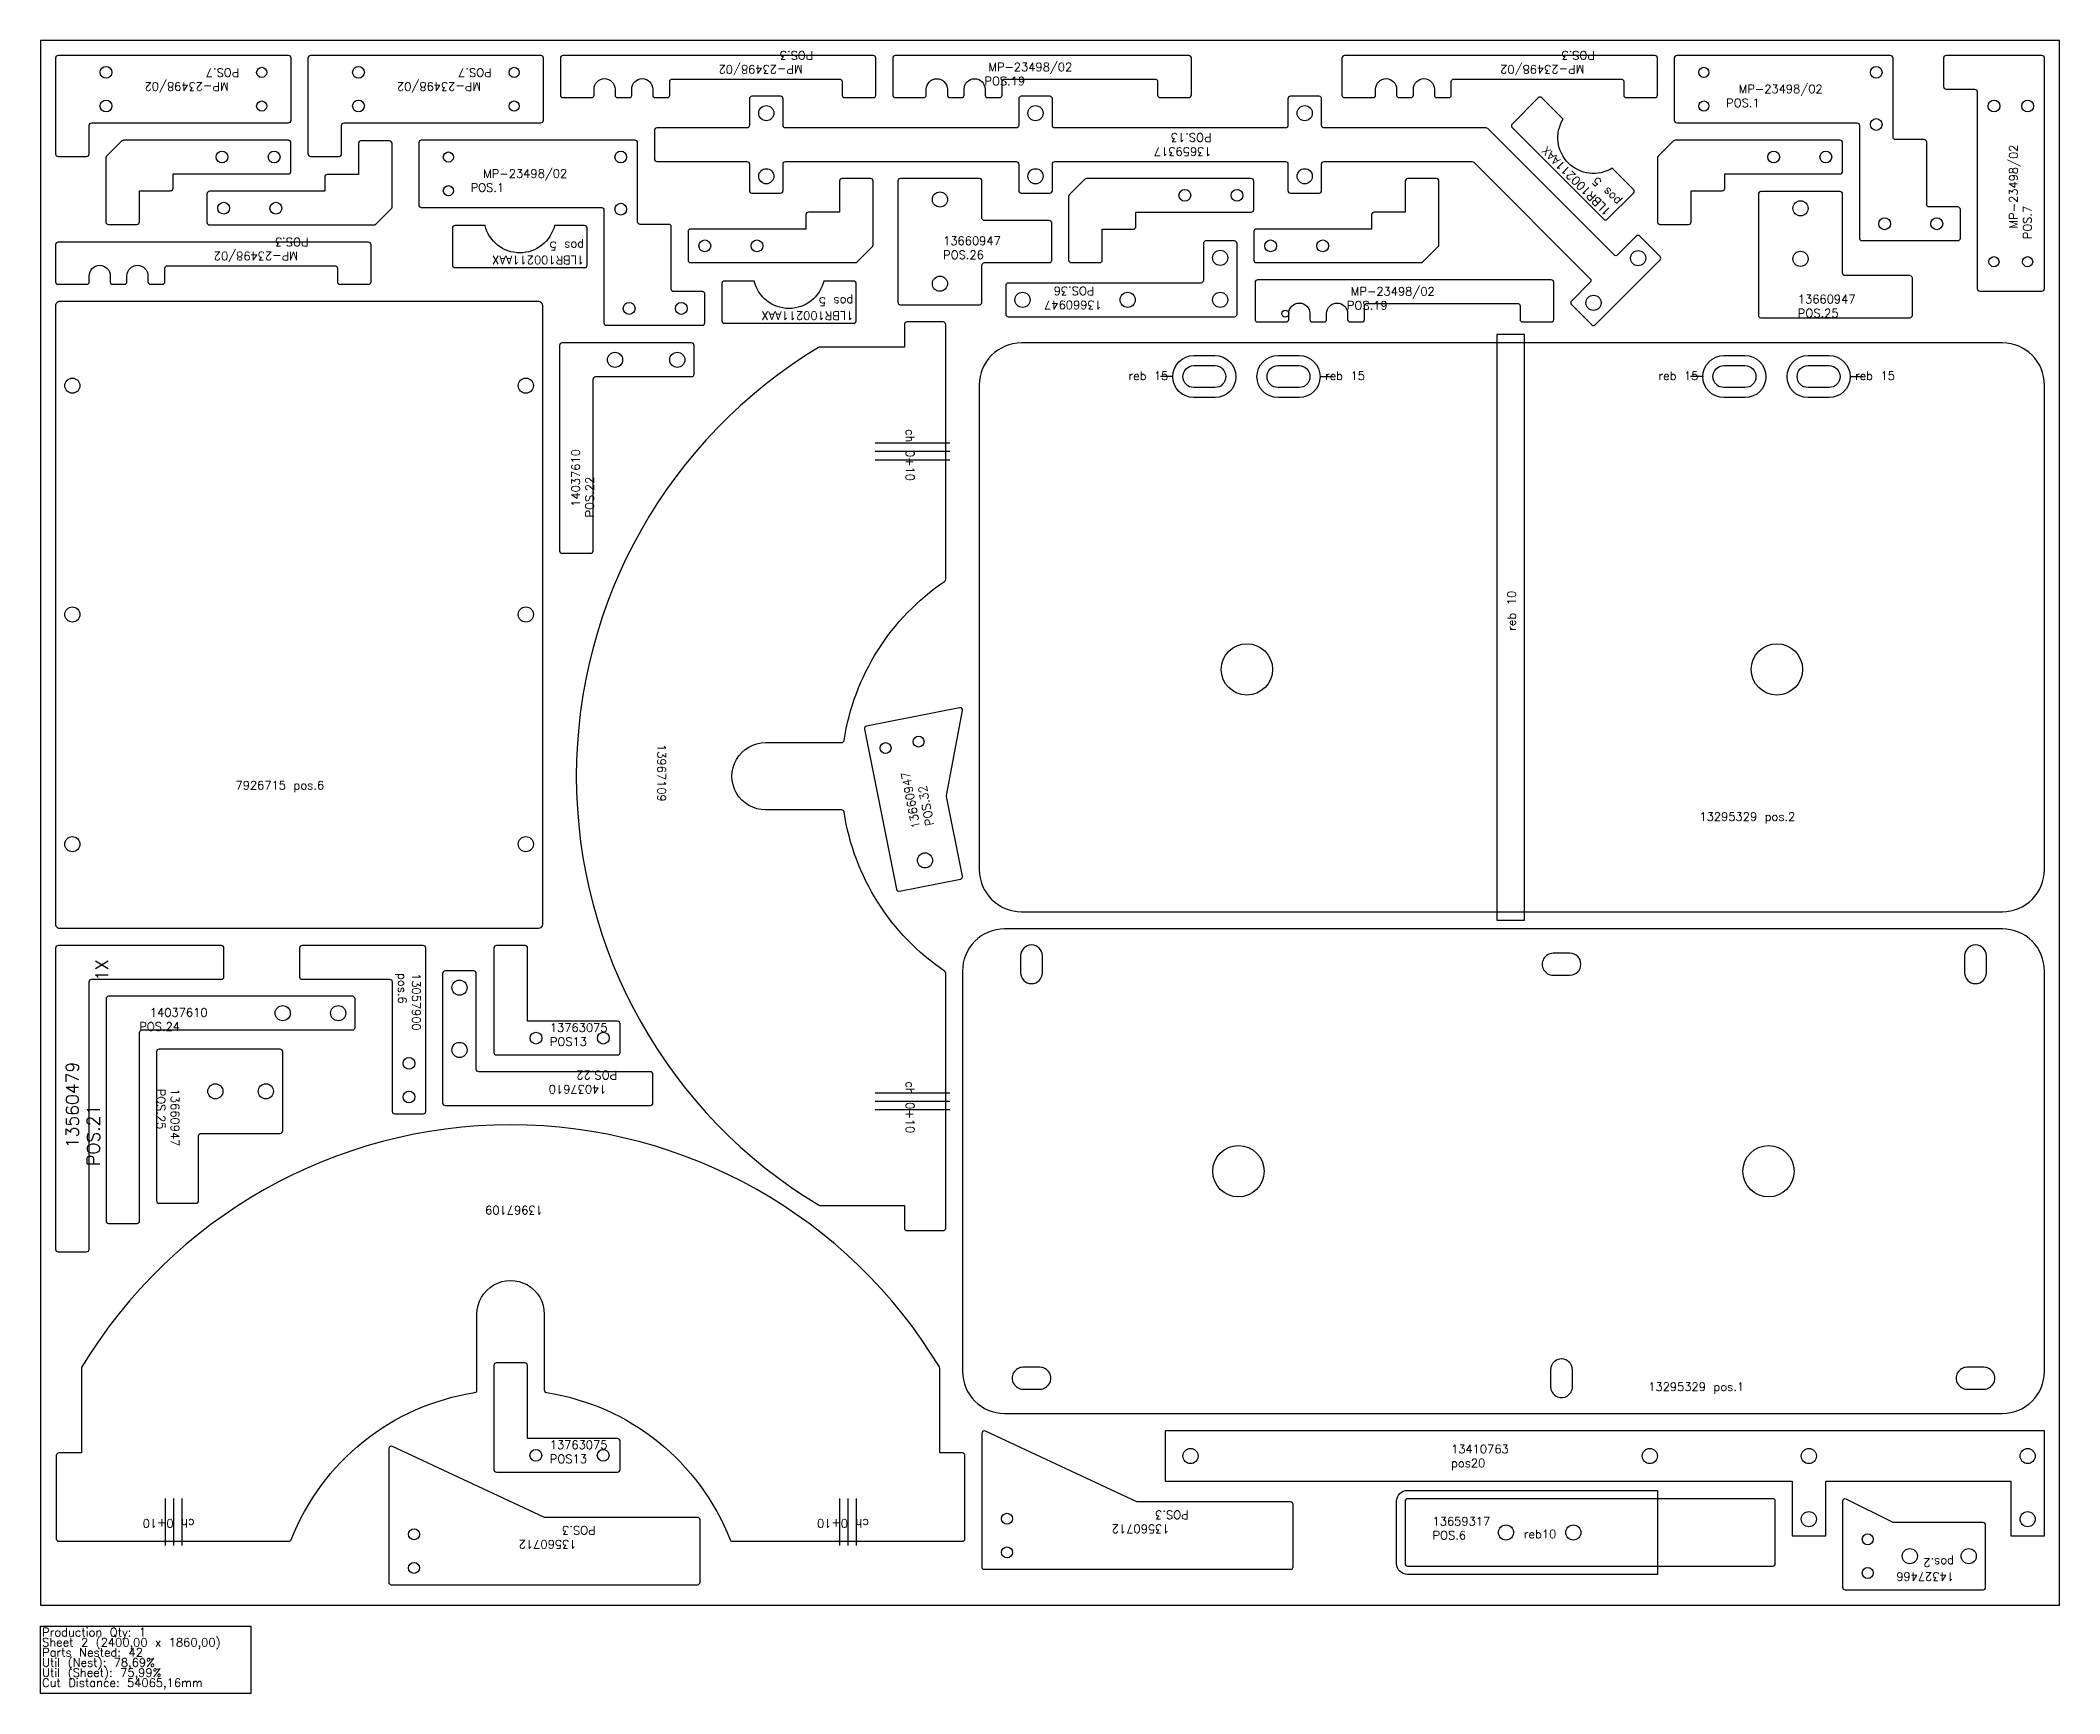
# Model space of a CAD drawing. Header units: millimetres. Extents: x 2520 to 4920, y -105 to 1860.
import ezdxf

# ---------------------------------------------------------------- set-up
doc = ezdxf.new("R2010")
doc.units = ezdxf.units.MM
for name, color, linetype in [('13057900', 7, 'Continuous'), ('13295329', 7, 'Continuous'), ('13410763v0', 7, 'Continuous'), ('13560479v0', 7, 'Continuous'), ('13560712', 7, 'Continuous'), ('13659317v02', 7, 'Continuous'), ('13660947v0', 7, 'Continuous'), ('13763075', 7, 'Continuous'), ('13967109', 7, 'Continuous'), ('14037610v0', 7, 'Continuous'), ('14327466v0', 7, 'Continuous'), ('1LBR100211AAX', 7, 'Continuous'), ('7926715', 7, 'Continuous'), ('Chanfro', 7, 'Continuous'), ('MP-23498-02', 7, 'Continuous'), ('Rebaixo', 7, 'Continuous'), ('sheet', 24, 'Continuous'), ('Stats', 7, 'Continuous'), ('Texto', 7, 'Continuous')]:
    doc.layers.add(name, color=color, linetype=linetype)
doc.styles.get("Standard").update_dxf_attribs({"font": 'txt.shx'})

msp = doc.modelspace()

# ---------------------------------------------------------------- linework, layer by layer
at = {"layer": '13057900', "color": 2}
msp.add_lwpolyline([(2828.085400309999, 781.0878721), (2828.085400309999, 747.0878721, 0.4142134680721952), (2831.08540031, 744.0878721), (2935.085400309999, 744.0878721, -0.4142136875507335), (2938.085400309999, 741.0878721), (2938.085400309999, 587.0878721, 0.41421324986179), (2941.085400309999, 584.0878721), (2975.08540031, 584.0878721, 0.4142134600911869), (2978.085400309999, 587.0878721), (2978.085400309999, 781.0878721, 0.4142136780366835), (2975.08540031, 784.0878721), (2831.08540031, 784.0878721, 0.4142136667821191)], format="xyb", close=True, dxfattribs=at)
for centre in [(2958.085400309999, 644.0878721), (2958.085400309999, 604.0878721)]:
    msp.add_circle(centre, 7, dxfattribs=at)
at = {"layer": '13295329', "color": 1}
for points in [[(3636.00000031, 1450.3825421), (3636.00000031, 874.3825421000874, 0.4142135624178643), (3686.000000309994, 824.3825421000874), (4852.000000309992, 824.3825421000874, 0.4142135628966265), (4902.00000031, 874.3825421000874), (4902.00000031, 1450.3825421, 0.4142135618466147), (4852.000000309992, 1500.382542100088), (3686.000000309992, 1500.382542100088, 0.4142135623075843)], [(3916.00000031, 1447.382542100044), (3891.00000031, 1447.382542100044, -0.9999999999999998), (3891.00000031, 1473.382542100044), (3916.00000031, 1473.382542100044, -0.9999999999999998)], [(4016.00000031, 1447.382542100044), (3991.00000031, 1447.382542100044, -0.9999999999999998), (3991.00000031, 1473.382542100044), (4016.00000031, 1473.382542100044, -0.9999999999999998)], [(4546.000000310001, 1447.382542100044), (4521.00000031, 1447.382542100044, -0.9999999999999998), (4521.00000031, 1473.382542100044), (4546.000000310001, 1473.382542100044, -0.9999999999999998)], [(4646.00000031, 1447.382542100044), (4621.00000031, 1447.382542100044, -0.9999999999999998), (4621.00000031, 1473.382542100044), (4646.00000031, 1473.382542100044, -0.9999999999999998)]]:
    msp.add_lwpolyline(points, format="xyb", close=True, dxfattribs=at)
at = {"layer": '13295329', "color": 2}
for points in [[(3616.000000310001, 753.9240071000002), (3616.000000310001, 277.9240071000002, 0.4142135620019677), (3666.00000031, 227.9240071000001), (4852.00000031, 227.9240071000005, 0.4142135616863337), (4902.00000031, 277.9240071000006), (4902.00000031, 753.9240071000002, 0.4142135629451074), (4852.00000031, 803.9240071000003), (3666.00000031, 803.9240071000002, 0.4142135632609824)], [(3685.00000031, 771.9240071000002), (3685.00000031, 751.9240071000002, 0.9999021634789031), (3711.00000031, 751.9240071000002), (3711.00000031, 771.9240071000002, 0.9998859967695528)], [(4318.00000031, 748.9240071000002), (4338.00000031, 748.9240071000002, 0.9999202762159116), (4338.00000031, 774.9240071000002), (4318.00000031, 774.9240071000002, 1.000079730140476)], [(4807.000000310001, 771.9240071000002), (4807.000000310001, 751.9240071000003, 0.9999021634789031), (4833.000000310001, 751.9240071000003), (4833.000000310001, 771.9240071000002, 0.9998859967695528)], [(4315.00000031, 279.9240071000004), (4315.00000031, 259.9240071000004, 1.000114016228665), (4341.00000031, 259.9240071000004), (4341.00000031, 279.9240071000004, 0.9998859967695528)], [(3688.00000031, 256.9240071000002), (3708.00000031, 256.9240071000002, 1.000070214580108), (3708.00000031, 282.9240071000002), (3688.00000031, 282.9240071000002, 1.000132833962512)], [(4810.000000310001, 256.9240071000004), (4830.00000031, 256.9240071000004, 1.000070214580143), (4830.00000031, 282.9240071000005), (4810.000000310001, 282.9240071000005, 1.000132833962477)]]:
    msp.add_lwpolyline(points, format="xyb", close=True, dxfattribs=at)
at = {"layer": '13295329', "color": 1}
for centre in [(3954.000000310001, 1112.382542100044), (4584.00000031, 1112.382542100044)]:
    msp.add_circle(centre, 30.5, dxfattribs=at)
at = {"layer": '13295329', "color": 2}
for centre in [(3944.00000031, 515.9240071000002), (4574.00000031, 515.9240071000002)]:
    msp.add_circle(centre, 30.5, dxfattribs=at)
at = {"layer": '13410763v0', "color": 2}
msp.add_lwpolyline([(4642.000000310001, 82.3788301), (4642.000000310001, 147.3788301), (4862.000000310001, 147.3788301), (4862.000000310001, 82.37883010000007), (4902.00000031, 82.37883010000007), (4902.00000031, 207.3788301), (3857.00000031, 207.3788300999999), (3857.00000031, 147.3788300999998), (4602.00000031, 147.3788300999999), (4602.00000031, 82.3788301)], close=True, dxfattribs=at)
for centre, radius in [((3887.00000031001, 177.3788300999998), 8.999999999999886), ((4432.880000310011, 177.3788300999999), 9), ((4622.00000031, 177.3788301), 9), ((4882.000000310011, 177.3788301), 8.999999999999773), ((4622.00000031, 102.3788301), 9), ((4882.000000310011, 102.3788301), 8.999999999999773)]:
    msp.add_circle(centre, radius, dxfattribs=at)
at = {"layer": '13560479v0', "color": 2}
msp.add_lwpolyline([(2541.000000309999, 420.0878721), (2575.00000031, 420.0878721, 0.4142134507202166), (2578.00000031, 423.0878720999891), (2578.00000031, 741.087872099989, -0.4142134018701719), (2581.000000309999, 744.0878720999998), (2735.200000310215, 744.0878721, 0.414213699763086), (2738.200000310215, 747.0878720999891), (2738.200000310215, 781.0878720999891, 0.4142135745779492), (2735.200000310215, 784.0878721), (2541.000000309999, 784.0878720999998, 0.4142136749556086), (2538.000000309999, 781.0878720999889), (2538.000000309999, 423.0878720999891, 0.41421339374337)], format="xyb", close=True, dxfattribs=at)
at = {"layer": '13560712', "color": 2}
for points in [[(4008.93120031, 119.7899321, 0.4142137403932548), (4005.93120031, 122.7899321), (3824.59628429793, 122.7899320999999, -0.1095177223538568), (3823.328429512699, 123.0710087390175), (3643.19905509523, 207.0667154886027, 0.5486187539650834), (3638.93120031, 204.3477921276203), (3638.93120031, 45.78993209999997, 0.4142133743009274), (3641.93120031, 42.78993209999996), (4005.93120031, 42.78993210000001, 0.4142134996633593), (4008.93120031, 45.78993210000001)], [(3304.07950031, 101.4234020999999, 0.4142135197664241), (3301.07950031, 104.4234020999999), (3119.744584297929, 104.4234020999999, -0.1095168152372466), (3118.476729512699, 104.7044787389883), (2938.34735509523, 188.7001854885736, 0.548619069844822), (2934.07950031, 185.9812621274747), (2934.07950031, 27.42340209999992, 0.4142133830027515), (2937.07950031, 24.42340209999992), (3301.07950031, 24.42340209999995, 0.414213508357173), (3304.07950031, 27.42340209999995)]]:
    msp.add_lwpolyline(points, format="xyb", close=True, dxfattribs=at)
for centre in [(3668.93120031, 102.7899320999999), (2964.07950031, 84.42340209999988), (2964.07950031, 44.4234020999999), (3668.93120031, 62.78993209999997)]:
    msp.add_circle(centre, 6.5, dxfattribs=at)
at = {"layer": '13659317v02', "color": 6}
msp.add_lwpolyline([(4045.77980131, 1716.0123741), (4221.537160622897, 1716.0123741, -0.1989121677282613), (4223.658480966449, 1715.133694443605), (4362.079837203768, 1576.712338206083, -0.4142133157428894), (4362.079837203768, 1572.469697518901), (4339.80597359639, 1550.195833911785, 0.4142137509248045), (4339.80597359639, 1545.953193224691), (4363.84760415672, 1521.911562664101, 0.4142137041269209), (4368.090244843839, 1521.911562664101), (4445.164883993169, 1598.986201813606, 0.4142138615023797), (4445.164883993169, 1603.228842500788), (4421.123253432848, 1627.270473060883, 0.4142136574487504), (4416.88061274572, 1627.270473060883), (4394.60674913835, 1604.99660945368, -0.4142137059128497), (4390.36410845122, 1604.99660945368), (4240.227023461378, 1755.133694443605, 0.1989121862462288), (4238.105703117798, 1756.0123741), (4045.77980131, 1756.0123741, -0.4142136793286506), (4042.779801309989, 1759.0123741), (4042.779801309989, 1790.5123741, 0.4142135103341358), (4039.779801309999, 1793.5123741), (4005.77980131, 1793.5123741, 0.4142135735753544), (4002.779801309989, 1790.5123741), (4002.779801309989, 1759.0123741, -0.4142136161321127), (3999.77980131, 1756.0123741), (3725.77980131, 1756.0123741, -0.4142136410161922), (3722.779801309989, 1759.0123741), (3722.779801309989, 1790.5123741, 0.4142135489082969), (3719.77980131, 1793.5123741), (3685.77980131, 1793.5123741, 0.4142135352629348), (3682.779801309989, 1790.5123741), (3682.779801309989, 1759.0123741, -0.4142136547027387), (3679.77980131, 1756.0123741), (3405.77980131, 1756.0123741, -0.4142136027037397), (3402.779801309989, 1759.0123741), (3402.779801309989, 1790.5123741, 0.4142135874788899), (3399.77980131, 1793.5123741), (3365.77980131, 1793.5123741, 0.4142134969499886), (3362.779801309989, 1790.5123741), (3362.779801309989, 1759.0123741, -0.4142136932768782), (3359.779801310001, 1756.0123741), (3252.77980131, 1756.0123741, 0.4142139409825985), (3249.77980131, 1753.0123741), (3249.77980131, 1719.0123741, 0.4142133970565902), (3252.77980131, 1716.0123741), (3359.779801310001, 1716.0123741, -0.4142133895024544), (3362.779801309989, 1713.0123741), (3362.779801309989, 1681.5123741, 0.4142134647671378), (3365.77980131, 1678.5123741), (3399.77980131, 1678.5123741, 0.4142136793285174), (3402.779801309989, 1681.5123741), (3402.779801309989, 1713.0123741, -0.4142134227497684), (3405.77980131, 1716.0123741), (3679.77980131, 1716.0123741, -0.4142133509283632), (3682.779801309989, 1713.0123741), (3682.779801309989, 1681.5123741, 0.4142135030795684), (3685.77980131, 1678.5123741), (3719.77980131, 1678.5123741, 0.4142136407538474), (3722.779801309989, 1681.5123741), (3722.779801309989, 1713.0123741, -0.414213461062703), (3725.77980131, 1716.0123741), (3999.77980131, 1716.0123741, -0.4142133123537454), (4002.779801309989, 1713.0123741), (4002.779801309989, 1681.5123741, 0.4142135413920051), (4005.77980131, 1678.5123741), (4039.779801309999, 1678.5123741, 0.4142136021917702), (4042.779801309989, 1681.5123741), (4042.779801309989, 1713.0123741, -0.414213499375111)], format="xyb", close=True, dxfattribs=at)
at = {"layer": '13659317v02', "color": 1}
msp.add_lwpolyline([(4579.00000031, 126.5660981000001), (4145.00000031, 126.5660981, 0.4142138765614406), (4142.000000310001, 123.5660981), (4142.000000310001, 49.56609810000003, 0.414213763113318), (4145.00000031, 46.56609810000005), (4579.00000031, 46.56609810000015, 0.4142138655103402), (4582.00000031, 49.56609810000015), (4582.00000031, 123.5660981000001, 0.4142135551036696)], format="xyb", close=True, dxfattribs=at)
at = {"layer": '13659317v02', "color": 6}
for centre, radius in [((3382.77980131, 1773.5123741), 9), ((3702.779801310001, 1773.5123741), 9), ((4022.77980131, 1773.5123741), 9), ((3382.77980131, 1698.5123741), 9), ((3702.779801310001, 1698.5123741), 9), ((4022.77980131, 1698.5123741), 9), ((4419.001933089268, 1601.107522157182), 9.00000000000091), ((4365.968924500299, 1548.074513568297), 9.00000000000091)]:
    msp.add_circle(centre, radius, dxfattribs=at)
at = {"layer": '13659317v02', "color": 1, "linetype": 'Continuous', "lineweight": 25}
for centre in [(4262.00000031, 86.56609810000009), (4342.00000031, 86.56609810000009)]:
    msp.add_circle(centre, 9, dxfattribs=at)
at = {"layer": '13660947v0', "color": 2}
for points in [[(3539.16610031, 1692.8024611), (3539.16610031, 1548.8024611, 0.4142139401663276), (3542.166100309999, 1545.8024611), (3636.16610031, 1545.8024611, 0.4142139184458528), (3639.16610031, 1548.8024611), (3639.16610031, 1592.8024611, -0.414213880012795), (3642.16610031, 1595.8024611), (3719.16610031, 1595.8024611, 0.4142135328880033), (3722.16610031, 1598.8024611), (3722.16610031, 1642.8024611, 0.4142134489577154), (3719.16610031, 1645.8024611), (3642.16610031, 1645.8024611, -0.4142135400919586), (3639.16610031, 1648.8024611), (3639.16610031, 1692.8024611, 0.414213834511347), (3636.16610031, 1695.8024611), (3542.166100309999, 1695.8024611, 0.4142138562338343)], [(4742.000300309999, 1580.3745361), (4665.000300309999, 1580.3745361, -0.4142134663920177), (4662.000300309999, 1583.3745361), (4662.000300309999, 1677.374536100001, 0.4142136904008308), (4659.000300309999, 1680.3745361), (4565.000300309999, 1680.3745361, 0.4142135764941554), (4562.000300309999, 1677.374536100001), (4562.000300309999, 1533.3745361, 0.4142136604224672), (4565.000300309999, 1530.3745361), (4742.000300309999, 1530.3745361, 0.4142135948075593), (4745.000300309999, 1533.3745361), (4745.000300309999, 1577.3745361, 0.414213522652101)], [(3899.31460031, 1571.6016401), (3670.31460031, 1571.6016401, 0.4142131986966053), (3667.31460031, 1568.6016401), (3667.31460031, 1534.6016401, 0.4142135523802234), (3670.31460031, 1531.6016401), (3939.31460031, 1531.6016401, 0.4142137201937273), (3942.31460031, 1534.6016401), (3942.31460031, 1618.6016401, 0.4142135725500835), (3939.31460031, 1621.6016401), (3905.314600310001, 1621.6016401, 0.4142134329704824), (3902.31460031, 1618.6016401), (3902.31460031, 1574.6016401, -0.4142135177787912)], [(3597.13211663698, 961.2859132099485, -0.0954146755922825), (3597.125308454493, 962.4205379111664), (3615.940175218128, 1063.376720779189, 0.5305983050601983), (3612.405966622983, 1066.868769143822), (3501.997936706112, 1044.918269644861, 0.4142134011317645), (3499.640513042704, 1041.390869232205), (3537.469761268415, 851.114890772817, 0.414213402475447), (3540.997161681072, 848.7574671094098), (3613.576658619189, 863.1871803501448, 0.4142135220578971), (3615.934082282596, 866.714580762801)], [(2708.000000310002, 480.8795540999154), (2708.000000310136, 557.8795540999153, -0.414213658179717), (2711.000000310141, 560.87955409991), (2805.000000310141, 560.8795540997461, 0.4142134986125734), (2808.000000310148, 563.8795540997407), (2808.000000310311, 657.8795540997409, 0.4142136919579618), (2805.000000310316, 660.879554099757), (2661.000000310316, 660.8795541000082, 0.4142138635529108), (2658.000000310311, 657.8795541000025), (2658.000000310002, 480.8795541000028, 0.4142138382966408), (2661.000000309997, 477.8795541000085), (2705.000000309997, 477.8795540999317, 0.414213766139129)]]:
    msp.add_lwpolyline(points, format="xyb", close=True, dxfattribs=at)
for centre, radius in [((3589.16610031, 1670.8024611), 9.000000000000057), ((4612.00030031, 1660.3745361), 9), ((3922.31460031, 1601.6016401), 9.000000000000057), ((4612.00030031, 1600.374536100001), 9), ((3589.16610031, 1570.8024611), 9.000000000000057), ((3687.314600310001, 1551.6016401), 9), ((3812.314600310001, 1551.6016401), 9.000000000000114), ((3922.31460031, 1551.6016401), 9.000000000000057), ((3563.75364917496, 1026.608928382407), 6.5), ((3524.521488667869, 1018.809083387415), 6.5), ((3571.437026403887, 885.396444110095), 8.999999999999943), ((2728.000000310229, 610.8795540998914), 9), ((2788.000000310229, 610.8795540997864), 9)]:
    msp.add_circle(centre, radius, dxfattribs=at)
at = {"layer": '13763075', "color": 2}
for points in [[(3096.062296310223, 784.0881600999382), (3062.062296310223, 784.0881600999977, 0.4142133170829813), (3059.062296310219, 781.0881601000029), (3059.062296310001, 657.0881601000029, 0.4142132348555976), (3062.062296309997, 654.0881600999975), (3206.062296309997, 654.0881600997463, 0.4142133943104975), (3209.062296310002, 657.088160099741), (3209.062296310061, 691.0881600997409, 0.4142136990479201), (3206.062296310066, 694.0881600997463), (3099.062296310067, 694.0881600999331), (3099.062296310219, 781.0881600999331, 0.4142134897414394)], [(3095.93120031, 288.1915621), (3061.931200310011, 288.1915621, 0.414213690434989), (3058.931200309999, 285.1915621000001), (3058.931200309999, 161.1915620999999, 0.4142133256482662), (3061.931200310011, 158.1915621), (3205.93120031, 158.1915621, 0.4142133244803837), (3208.931200310011, 161.1915621), (3208.931200310011, 195.1915621, 0.4142134885148818), (3205.93120031, 198.1915621), (3098.93120031, 198.1915621), (3098.93120031, 285.1915621000001, 0.4142136213349926)]]:
    msp.add_lwpolyline(points, format="xyb", close=True, dxfattribs=at)
for centre, radius in [((3109.062296310032, 674.0881600999156), 6.99999999999997), ((3189.062296310032, 674.0881600997759), 7), ((3108.93120031, 178.1915621), 6.99999999999997), ((3188.93120031, 178.1915621), 7)]:
    msp.add_circle(centre, radius, dxfattribs=at)
at = {"layer": '13967109', "color": 2}
for points in [[(3547.000000310958, 1522.361109100003), (3547.00000031091, 1495.361109100002), (3446.361324747902, 1495.361109100178, 0.136464122542681), (3444.812480108194, 1494.930365856923, 0.564815235571838), (3444.812480106416, 475.7918523434025, 0.1364637599797156), (3446.361324746121, 475.3611091001782), (3547.000000309129, 475.3611091000025), (3547.000000309083, 448.3611091000025, 0.4142134869215126), (3550.000000309078, 445.3611090999975), (3593.000000309078, 445.3611090999224, 0.4142137947080398), (3596.000000309083, 448.3611090999172), (3596.000000309611, 751.2500243559285, 0.2484800740982948), (3594.685512677193, 753.7317673037624, -0.2083529501955225), (3475.251028077026, 942.8169394888301, 0.3702110293000866), (3472.285860517348, 945.3611091001331), (3382.00000030995, 945.3611091002905, -1.000018532136696), (3382.000000310089, 1025.36110910029), (3472.285860517487, 1025.361109100104, 0.3702110047784114), (3475.251028077175, 1027.905278711429, -0.2083529501606663), (3594.685512678001, 1216.99045089608, 0.2484803484958578), (3596.000000310429, 1219.472193843869), (3596.000000310957, 1522.361109099917, 0.4142136732868624), (3593.000000310963, 1525.361109099922), (3550.000000310963, 1525.361109099997, 0.4142137893570738)], [(3615.93120031, 181.0361241), (3588.93120031, 181.0361241), (3588.93120031, 281.6747996630957, 0.1364640050977901), (3588.500457066741, 283.223644302715, 0.5648152355760655), (2569.361943553221, 283.2236443027149, 0.1364637607159957), (2568.93120031, 281.6747996630955), (2568.93120031, 181.0361240999999), (2541.93120031, 181.0361240999999, 0.4142132110149599), (2538.931200309999, 178.0361240999999), (2538.931200309999, 79.03612409999991, 0.4142137249349434), (2541.93120031, 76.03612409999991), (2815.34060867212, 76.03612409999992, 0.3088660977591191), (2818.134855226611, 77.94425130821115, -0.2675610004489835), (3036.387030698702, 252.78509633289, 0.370211075385926), (3038.931200309999, 255.7502638926025), (3038.931200309999, 346.0361241000001, -1.000012536453034), (3118.93120031, 346.0361241000001), (3118.93120031, 255.7502638926025, 0.3702112030272589), (3121.475369921301, 252.78509633289, -0.2675610004426077), (3339.727545393392, 77.94425130821124, 0.3088658375773681), (3342.52179194785, 76.03612410000002), (3615.93120031, 76.03612410000002, 0.4142136035164021), (3618.93120031, 79.03612410000002), (3618.93120031, 178.0361241, 0.414213513447974)]]:
    msp.add_lwpolyline(points, format="xyb", close=True, dxfattribs=at)
at = {"layer": '14037610v0', "color": 2}
for points in [[(3140.00000031, 1250.3825421), (3174.000000310087, 1250.3825421, 0.4142132260914931), (3177.00000031, 1253.3825421), (3177.00000031, 1457.3825421, -0.4142137146327628), (3180.00000031, 1460.3825421), (3294.00000031, 1460.3825421, 0.4142136517321916), (3297.00000031, 1463.3825421), (3297.00000031, 1497.3825421, 0.4142137655939719), (3294.00000031, 1500.382542099992), (3140.00000031, 1500.382542099992, 0.4142137051224857), (3137.00000031, 1497.3825421), (3137.00000031, 1253.3825421, 0.4142135660267405)], [(3248.085400309999, 597.088160099744), (3248.085400309999, 631.088160099744, 0.4142132322275815), (3245.085400309999, 634.088160099744), (3041.08540031, 634.088160099744, -0.4142134872540162), (3038.085400309999, 637.088160099744), (3038.085400309999, 751.0881600997444, 0.414213667181963), (3035.085400309999, 754.0881600997444), (3001.08540031, 754.0881600997444, 0.4142138655430078), (2998.08540031, 751.0881600997444), (2998.08540031, 597.088160099744, 0.4142136896659191), (3001.08540031, 594.0881600997441), (3245.085400309999, 594.0881600997441, 0.4142134660841216)], [(2601.00000031, 453.8459580999998), (2635.00000031, 453.8459580999998, 0.4142130681036377), (2638.000000310007, 456.8459580999998), (2638.000000310007, 680.8459580999996, -0.414213861460067), (2641.00000031, 683.8459580999995), (2891.00000031, 683.8459580999998, 0.4142135730465916), (2894.000000310007, 686.8459580999998), (2894.000000310007, 720.8459580999998, 0.4142137231997046), (2891.00000031, 723.8459580999998), (2601.00000031, 723.8459580999997, 0.4142138519505276), (2598.000000310007, 720.8459580999997), (2598.000000310007, 456.8459580999998, 0.4142132508611648)]]:
    msp.add_lwpolyline(points, format="xyb", close=True, dxfattribs=at)
for centre, radius in [((3203.000000309999, 1480.3825421), 9), ((3277.000000310088, 1480.3825421), 9.000000000000114), ((3018.085400309999, 734.0881600997444), 9.000000000000114), ((2808.000000310007, 703.8459580999998), 9), ((2874.000000310007, 703.8459580999998), 9), ((3018.085400309999, 660.088160099744), 9)]:
    msp.add_circle(centre, radius, dxfattribs=at)
at = {"layer": '14327466v0', "color": 2}
msp.add_lwpolyline([(4832.00000031, 95.40766010000021, 0.4142136809756325), (4829.00000031, 98.40766010000021), (4722.708204242499, 98.40766010000021, -0.1164338302838057), (4721.366563456002, 98.7243785269989), (4666.3416410965, 126.2368397068081, 0.5575363105491615), (4662.000000309992, 123.5535581338067), (4662.000000309992, 21.40766010000021, 0.4142132458280252), (4665.00000031, 18.40766010000021), (4829.00000031, 18.40766010000022, 0.4142133032782875), (4832.00000031, 21.40766010000023)], format="xyb", close=True, dxfattribs=at)
for centre, radius in [((4692.000000310001, 78.40766010000019), 6.5), ((4742.00000031, 58.4076601000002), 8.999999999999972), ((4812.00000031, 58.40766010000023), 9), ((4692.000000310001, 38.40766010000021), 6.5)]:
    msp.add_circle(centre, radius, dxfattribs=at)
at = {"layer": '1LBR100211AAX', "color": 2}
for points in [[(4382.355264736483, 1647.444757301309), (4413.467963108691, 1678.557455673517, 0.4142132391720765), (4413.467963108696, 1682.800096360631), (4388.229044571192, 1708.039014898136, -0.7867957918079093), (4329.812437343448, 1766.455622125879), (4304.573518805963, 1791.694540663364, 0.4142132140337517), (4300.330878118844, 1791.694540663364), (4269.218179746635, 1760.581842291156, 0.4142132684975565), (4269.218179746635, 1756.339201604037), (4378.11262404937, 1647.444757301303, 0.4142132936454306)], [(3169.77980031, 1592.9681701), (3169.77980031, 1636.9681701, 0.4142134976965539), (3166.779800309993, 1639.9681701), (3131.086579414631, 1639.9681701, -0.7867957928005394), (3048.473021205362, 1639.9681701), (3012.779800309993, 1639.9681701, 0.4142134670864829), (3009.77980031, 1636.9681701), (3009.77980031, 1592.9681701, 0.4142130099742309), (3012.779800309993, 1589.9681701), (3166.779800309993, 1589.9681701, 0.4142130405902379)], [(3489.77980031, 1526.8486621), (3489.77980031, 1570.8486621, 0.4142132830353961), (3486.779800310007, 1573.8486621), (3451.086579414637, 1573.8486621, -0.786795792804006), (3368.47302120534, 1573.8486621), (3332.77980031, 1573.8486621, 0.4142132578995758), (3329.77980031, 1570.8486621), (3329.77980031, 1526.8486621, 0.4142132246383215), (3332.77980031, 1523.8486621), (3486.779800310007, 1523.8486621, 0.4142132497801986)]]:
    msp.add_lwpolyline(points, format="xyb", close=True, dxfattribs=at)
at = {"layer": '7926715', "color": 2}
msp.add_lwpolyline([(2543.00000031, 804.6049221), (3112.00000031, 804.6049221, 0.4142135266198714), (3117.000000309992, 809.6049221), (3117.000000309992, 1544.6049221, 0.4142136338517876), (3112.00000031, 1549.6049221), (2543.00000031, 1549.6049221, 0.4142135802991965), (2538.000000309992, 1544.6049221), (2538.000000309992, 809.6049221, 0.4142136256562962)], format="xyb", close=True, dxfattribs=at)
for centre in [(2558.00000031, 1449.6049221), (3097.00000031, 1449.6049221), (2558.00000031, 1177.6049221), (3097.00000031, 1177.6049221), (2558.00000031, 904.6049221), (3097.00000031, 904.6049221)]:
    msp.add_circle(centre, 9, dxfattribs=at)
at = {"layer": 'Chanfro', "color": 2}
for p, q in [((3512.000000310712, 1381.619442134735), (3601.000000310712, 1381.61944213458)), ((3512.000000310694, 1371.619442134736), (3601.000000310695, 1371.61944213458)), ((3512.000000310678, 1361.619442134724), (3601.000000310677, 1361.619442134569)), ((3512.000000309364, 609.1027760653957), (3601.000000309363, 609.1027760652405)), ((3512.000000309346, 599.1027760653956), (3601.000000309345, 599.1027760652404)), ((3512.000000309328, 589.1027760653956), (3601.000000309328, 589.1027760652405)), ((2668.164232003781, 127.0361240999999), (2668.164232003781, 71.03612409999992)), ((2678.164232003791, 127.0361240999999), (2678.164232003791, 71.03612409999992)), ((2688.164232003791, 127.0361240999999), (2688.164232003791, 71.03612409999992)), ((3469.698168616213, 127.0361241), (3469.698168616213, 71.03612410000002)), ((3479.698168616212, 127.0361241), (3479.698168616212, 71.03612410000002)), ((3489.698168616212, 127.0361241), (3489.698168616212, 71.03612410000002))]:
    msp.add_line(p, q, dxfattribs=at)
at = {"layer": 'MP-23498-02', "color": 6}
for points in [[(2541.000000309999, 1842.0000001, 0.4142137097589608), (2538.000000309999, 1839.0000001), (2538.000000309999, 1725.000087225198, 0.4142137322640095), (2541.000000309999, 1722.000087225198), (2575.000021474018, 1722.000087225198, 0.4142138581800442), (2578.000021474011, 1725.000087225198), (2578.000021474011, 1759.000259006686, -0.4142139592756072), (2581.000021474018, 1762.000259006686), (2815.00000031, 1762.000259006686, 0.4142135594666813), (2818.00000031, 1765.000259006686), (2818.00000031, 1839.0000001, 0.4142135500671595), (2815.00000031, 1842.0000001)], [(2841.00000031, 1842.0000001, 0.4142135221350482), (2838.000000310007, 1839.0000001), (2838.000000310007, 1725.000087225198, 0.4142139685009286), (2841.00000031, 1722.000087225198), (2875.000021474018, 1722.000087225198, 0.4142136219422559), (2878.000021474018, 1725.000087225198), (2878.000021474018, 1759.000259006686, -0.4142137716524117), (2881.000021474017, 1762.000259006686), (3115.000000310007, 1762.000259006686, 0.4142137470867157), (3118.000000309999, 1765.000259006686), (3118.000000309999, 1839.0000001, 0.4142137376891625), (3115.000000310007, 1842.0000001)], [(3178.01981931, 1802.0341501, -0.0006204479049126), (3178.019829825647, 1802.042093266013, -0.9973536751597759), (3203.005541288159, 1802.0420932622, -0.0005813307172981), (3203.00555180381, 1802.034150096712), (3203.00555180381, 1795.028150354198, 0.4142134086169961), (3206.005551803809, 1792.028150354198), (3219.909616471799, 1792.028150354198, 0.414213512892917), (3222.909616471799, 1795.028150354198), (3222.909616471799, 1802.064148115612, -0.0010828780775497), (3222.909641925717, 1802.076506222285, -0.9958892580936874), (3247.895579722957, 1802.076506216202, -0.0010948250906822), (3247.895605176868, 1802.064148109995), (3247.895605176868, 1795.028150354198, 0.4142135404470717), (3250.895605176868, 1792.028150354198), (3265.011361714317, 1792.028150354198, 0.4142134675679067), (3268.011361714317, 1795.028150354198), (3268.011361714317, 1811.049660961296, -0.4142136147036238), (3271.011361714317, 1814.049660961296), (3469.980308181009, 1814.049660961296, -0.4142139205027019), (3472.980308180998, 1811.049660961296), (3472.980308180998, 1795.028150354198, 0.4142136098479378), (3475.980308181009, 1792.028150354198), (3510.000000222048, 1792.028150354198, 0.4142134445804376), (3513.00000022204, 1795.028150354198), (3513.00000022204, 1839.0000007173, 0.4142133772883638), (3510.000000222048, 1842.0000007173), (3141.00000022204, 1842.0000007173, 0.4142131503275241), (3138.000000222048, 1839.0000007173), (3138.000000222048, 1795.028150354198, 0.414213641471), (3141.00000022204, 1792.028150354198), (3175.019819310007, 1792.028150354198, 0.4142132373960063), (3178.01981931, 1795.028150354198)], [(3572.930432310001, 1801.9276861, -0.0001314127451506), (3572.930432824811, 1801.929443621706, -0.9994134322139785), (3598.045679580471, 1801.929443621211, -0.0001650148361991), (3598.045680095288, 1801.927686099593), (3598.045680095288, 1795.051715485013, 0.4142136864999336), (3601.045680095288, 1792.051715485013), (3614.940322215569, 1792.051715485013, 0.4142134853176544), (3617.940322215569, 1795.051715485013), (3617.940322215569, 1802.069504103817, -0.0016841775620089), (3617.94039407293, 1802.090267989891, -0.9931029366701677), (3642.914435013939, 1802.090267980111, -0.001784698231474), (3642.914506871301, 1802.069504094911), (3642.914506871301, 1795.051715485013, 0.4142131482285928), (3645.9145068713, 1792.051715485013), (3659.950296779329, 1792.051715485013, 0.4142133857639014), (3662.950296779329, 1795.051715485013), (3662.950296779329, 1811.062812497101, -0.4142137969236533), (3665.95029677933, 1814.062812497101), (3844.928420465629, 1814.062812497101, -0.4142138553392464), (3847.928420465628, 1811.062812497101), (3847.928420465628, 1795.051715485013, 0.4142133273484658), (3850.928420465628, 1792.051715485013), (3885.000000281682, 1792.051715485013, 0.4142135894446549), (3888.000000281689, 1795.051715485013), (3888.000000281689, 1839.000000138, 0.4142138870336428), (3885.000000281682, 1842.000000138), (3536.000000281688, 1842.000000138, 0.4142138763110177), (3533.00000028168, 1839.000000138), (3533.00000028168, 1795.051715485013, 0.4142135787306115), (3536.000000281688, 1792.051715485013), (3569.93043231, 1792.051715485013, 0.4142133401058676), (3572.930432310001, 1795.051715485013)], [(4107.02011931, 1802.0341501, -0.0007036870809386), (4107.020129825647, 1802.042093266391, -0.9973586717264936), (4132.005841288159, 1802.042093262694, -0.0005840379221623), (4132.00585180381, 1802.034150096712), (4132.00585180381, 1795.028150354693, 0.414213451884129), (4135.00585180381, 1792.028150354694), (4148.909916471799, 1792.028150354694, 0.4142135561645527), (4151.909916471799, 1795.028150354693), (4151.909916471799, 1802.064148115612, -0.0010890152311585), (4151.909941925718, 1802.076506222809, -0.9958877979188949), (4176.895879722957, 1802.076506216202, -0.0010452688155173), (4176.895905176869, 1802.064148109995), (4176.895905176869, 1795.028150354693, 0.4142135837227746), (4179.895905176869, 1792.028150354694), (4194.011661714317, 1792.028150354694, 0.4142135108455724), (4197.011661714317, 1795.028150354693), (4197.011661714317, 1811.049660961296, -0.4142131476383961), (4200.011661714317, 1814.049660961296), (4398.980608181009, 1814.049660961296, -0.41421345344319), (4401.980608180998, 1811.049660961296), (4401.980608180998, 1795.028150354694, 0.4142132292655306), (4404.980608181009, 1792.028150354694), (4439.000300222047, 1792.028150354694, 0.4142134878540812), (4442.00030022204, 1795.028150354694), (4442.00030022204, 1839.000000717795, 0.4142134137724495), (4439.000300222047, 1842.000000717708), (4070.00030022204, 1842.000000717708, 0.4142134063901091), (4067.000300222047, 1839.000000717795), (4067.000300222047, 1795.028150354693, 0.4142136847466765), (4070.00030022204, 1792.028150354694), (4104.020119310008, 1792.028150354694, 0.4142132806615327), (4107.02011931, 1795.028150354693)], [(4682.00034431, 1759.000232100001), (4682.00034431, 1625.000033552301, 0.4142137363787702), (4685.000344309989, 1622.000033552301), (4799.000300736901, 1622.000033552301, 0.4142134171698307), (4802.00030073691, 1625.000033552301), (4802.00030073691, 1659.000219028015, 0.4142135174696295), (4799.000300736901, 1662.000219028015), (4765.000339952661, 1662.000219028015, -0.4142133388069097), (4762.000339952662, 1665.000219028015), (4762.000339952662, 1738.999987510013, 0.4142133613797633), (4759.000339952661, 1741.999987510012), (4725.00030509424, 1741.999987510012, -0.4142136518421863), (4722.00030509424, 1744.999987510012), (4722.00030509424, 1839.000000582114, 0.4142135541178293), (4719.000305094249, 1842.000000581997), (4465.000300736901, 1842.000000581997, 0.4142134292921095), (4462.000300736909, 1839.000000582114), (4462.000300736909, 1765.0002321, 0.4142137314536218), (4465.000300736901, 1762.000232100001), (4679.00034431, 1762.000232100001, -0.4142135403863582)], [(4902.000013310001, 1839.0000001, 0.414213897379289), (4899.000013310001, 1842.0000001), (4785.000100435198, 1842.0000001, 0.4142134960297624), (4782.000100435197, 1839.0000001), (4782.000100435197, 1804.999978936023, 0.4142136705699578), (4785.000100435198, 1801.999978936023), (4819.000272216686, 1801.999978936023, -0.4142137230372762), (4822.000272216685, 1798.999978936022), (4822.000272216685, 1565.000000100011, 0.4142135961135777), (4825.000272216685, 1562.0000001), (4899.000013310001, 1562.0000001, 0.4142132861921639), (4902.000013310001, 1565.000000100011)], [(2598.59967631, 1722.2301021, 0.198911848485843), (2597.72100058192, 1720.108785684713), (2597.72100058192, 1644.351416383489, 0.414214055475182), (2600.721000581931, 1641.351416383489), (2634.721040986219, 1641.351416383489, 0.4142137805999086), (2637.721040986219, 1644.351416383489), (2637.721040986219, 1681.351382713413), (2674.72093324195, 1681.351382713413, 0.4142136235677365), (2677.720933241949, 1684.351382713413), (2677.720933241949, 1701.351402915605), (2814.721000581921, 1701.351402915605, 0.4142135931640534), (2817.721000581931, 1704.351402915605), (2817.721000581931, 1738.351443319609, 0.4142139528585637), (2814.721000581921, 1741.351443319608), (2618.963590651549, 1741.351443319608, 0.1989128856940777), (2616.842266379628, 1740.472759734895)], [(2937.12132431, 1659.7380961, 0.1989118130824299), (2938.00000003808, 1661.859412515199), (2938.00000003808, 1737.616781816511, 0.4142136149126027), (2935.000000038079, 1740.61678181651), (2900.999959633811, 1740.61678181651, 0.4142132565348213), (2897.999959633811, 1737.616781816511), (2897.999959633811, 1700.616815486615), (2861.000067378049, 1700.616815486615, 0.4142131117058991), (2858.000067378061, 1697.616815486616), (2858.000067378061, 1680.616795284396), (2721.000000038079, 1680.616795284396, 0.4142133583388276), (2718.000000038079, 1677.616795284395), (2718.000000038079, 1643.616754880304, 0.4142133991114813), (2721.000000038079, 1640.616754880305), (2916.75740996848, 1640.616754880305, 0.1989130814169537), (2918.878734240411, 1641.495438465105)], [(3189.77984431, 1658.3516741), (3189.77984431, 1524.351475552708, 0.4142132355412379), (3192.77984431, 1521.351475552708), (3306.77980073688, 1521.351475552708, 0.4142134226030569), (3309.77980073688, 1524.351475552708), (3309.77980073688, 1558.351661028393, 0.4142138185843804), (3306.77980073688, 1561.351661028393), (3272.779839952629, 1561.351661028393, -0.4142134615488551), (3269.779839952628, 1564.351661028393), (3269.779839952628, 1638.35142951039, 0.4142134505665458), (3266.779839952629, 1641.35142951039), (3232.779805094247, 1641.35142951039, -0.4142133128117491), (3229.779805094247, 1644.351429510507), (3229.779805094247, 1738.351442582492, 0.4142136966033828), (3226.779805094241, 1741.351442582492), (2972.77980073688, 1741.351442582492, 0.4142133571177206), (2969.77980073688, 1738.351442582492), (2969.77980073688, 1664.3516741, 0.4142138541467955), (2972.77980073688, 1661.3516741), (3186.77984431, 1661.3516741, -0.4142138415455572)], [(4442.878976310001, 1722.230102100001, 0.1989118290937612), (4442.000300581919, 1720.108785684801), (4442.000300581919, 1644.351416383489, 0.4142138514093105), (4445.000300581931, 1641.351416383489), (4479.000340986217, 1641.351416383489, 0.4142135772727096), (4482.000340986217, 1644.351416383489), (4482.000340986217, 1681.351382713384), (4519.00023324195, 1681.351382713384, 0.4142134202342313), (4522.000233241949, 1684.351382713385), (4522.000233241949, 1701.351402915605), (4659.00030058192, 1701.351402915605, 0.4142138129466503), (4662.000300581929, 1704.351402915605), (4662.000300581929, 1738.351443319696, 0.4142133084715899), (4659.00030058192, 1741.351443319696), (4463.242890651549, 1741.351443319696, 0.1989131758019622), (4461.121566379628, 1740.472759734895)], [(3508.90112531, 1614.9237751, 0.1989120116413015), (3509.779801038079, 1617.045091515287), (3509.779801038079, 1692.802460816482, 0.4142135851682676), (3506.779801038069, 1695.802460816597), (3472.77976063378, 1695.802460816597, 0.4142133865623671), (3469.779760633781, 1692.802460816482), (3469.779760633781, 1655.802494486587), (3432.779868378049, 1655.802494486587, 0.4142136149638375), (3429.779868378049, 1652.802494486586), (3429.779868378049, 1635.802474284395), (3292.779801038079, 1635.802474284395, 0.4142137972341473), (3289.779801038068, 1632.802474284395), (3289.779801038068, 1598.802433880391, 0.4142139614584569), (3292.779801038079, 1595.802433880392), (3488.537210968451, 1595.802433880392, 0.1989129144134931), (3490.65853524037, 1596.681117465104)], [(3743.04477631, 1676.6811201, 0.1989121530883861), (3742.166100581903, 1674.559803684713), (3742.166100581903, 1598.802434383518, 0.4142133974296175), (3745.166100581903, 1595.802434383402), (3779.166140986202, 1595.802434383402, 0.4142134517296481), (3782.16614098619, 1598.802434383518), (3782.16614098619, 1635.802400713413), (3819.166033241952, 1635.802400713413, 0.4142136665164223), (3822.166033241952, 1638.802400713413), (3822.166033241952, 1655.802420915605), (3959.166100581903, 1655.802420915605, 0.4142137134372935), (3962.166100581902, 1658.802420915605), (3962.166100581902, 1692.802461319608, 0.4142140005499875), (3959.166100581903, 1695.802461319608), (3763.40869065152, 1695.802461319608, 0.1989131415766938), (3761.2873663796, 1694.923777734895)], [(4181.43592531, 1614.9237751, 0.1989119899466077), (4182.314601038098, 1617.045091515287), (4182.314601038098, 1692.80246081651, 0.4142138697909522), (4179.314601038098, 1695.80246081651), (4145.3145606338, 1695.80246081651, 0.4142136325287248), (4142.31456063381, 1692.80246081651), (4142.31456063381, 1655.802494486587), (4105.314668378049, 1655.802494486587, 0.4142136751142852), (4102.314668378049, 1652.802494486586), (4102.314668378049, 1635.802474284395), (3965.314601038097, 1635.802474284395, 0.4142135101076865), (3962.314601038098, 1632.802474284395), (3962.314601038098, 1598.802433880391, 0.4142139919460752), (3965.314601038097, 1595.802433880392), (4161.07201096848, 1595.802433880392, 0.1989131128595533), (4163.193335240399, 1596.681117465104)], [(2578.01981931, 1580.1665281, -0.0005885449025962), (2578.019829825647, 1580.17447126639, -0.9973554118684456), (2603.005541288159, 1580.174471262607, -0.0006693333734419), (2603.005551803809, 1580.166528096711), (2603.005551803809, 1573.160528354607, 0.4142135773385065), (2606.005551803809, 1570.160528354606), (2619.909616471799, 1570.160528354606, 0.4142136816125465), (2622.909616471799, 1573.160528354607), (2622.909616471799, 1580.19652611599, -0.0010930060797326), (2622.909641925718, 1580.208884222692, -0.995888559757558), (2647.895579722956, 1580.208884216202, -0.0010489449293679), (2647.895605176868, 1580.19652611049), (2647.895605176868, 1573.160528354607, 0.4142137091687626), (2650.895605176868, 1570.160528354606), (2665.011361714317, 1570.160528354606, 0.4142136362934761), (2668.011361714317, 1573.160528354607), (2668.011361714317, 1589.182038961703, -0.4142132340529256), (2671.011361714317, 1592.182038961703), (2869.980308181009, 1592.182038961703, -0.41421353985532), (2872.980308180997, 1589.182038961703), (2872.980308180997, 1573.160528354607, 0.4142137785696771), (2875.980308181009, 1570.160528354606), (2910.000000222047, 1570.160528354606, 0.4142136133040153), (2913.00000022204, 1573.160528354607), (2913.00000022204, 1617.132378717707, 0.4142134204956877), (2910.000000222047, 1620.132378717707), (2541.00000022204, 1620.132378717707, 0.4142131935287475), (2538.000000222047, 1617.132378717707), (2538.000000222047, 1573.160528354607, 0.414213810192739), (2541.00000022204, 1570.160528354606), (2575.019819310007, 1570.160528354606, 0.4142134061133354), (2578.01981931, 1573.160528354607)], [(4003.75193231, 1535.2457431, -9288.047574926239), (4003.75193282481, 1535.247500622114, -0.9994220061354658), (4028.867179580471, 1535.247500621619, -4.37175959097e-05), (4028.867180095288, 1535.2457431), (4028.867180095288, 1528.369772485421, 0.4142140671516524), (4031.867180095288, 1525.369772485421), (4045.76182221557, 1525.369772485421, 0.4142138659704561), (4048.76182221557, 1528.369772485421), (4048.76182221557, 1535.387561104194, -0.0016704150154702), (4048.761894072931, 1535.408324990297, -0.993101102522916), (4073.735935013938, 1535.408324980111, -0.0017153845362375), (4073.7360068713, 1535.387561095318), (4073.7360068713, 1528.369772485421, 0.4142135288826637), (4076.7360068713, 1525.369772485421), (4090.771796779329, 1525.369772485421, 0.4142137664088882), (4093.771796779329, 1528.369772485421), (4093.771796779329, 1544.380869497508, -0.4142138441846348), (4096.77179677933, 1547.380869497421), (4275.749920465627, 1547.380869497421, -0.4142137009019263), (4278.749920465627, 1544.380869497508), (4278.749920465627, 1528.369772485421, 0.4142137079948706), (4281.749920465627, 1525.369772485421), (4315.82150028168, 1525.369772485421, 0.4142139701022149), (4318.821500281688, 1528.369772485421), (4318.821500281688, 1572.318057138407, 0.4142137183077659), (4315.82150028168, 1575.318057138407), (3966.821500281689, 1575.318057138407, 0.4142137075892106), (3963.821500281682, 1572.318057138407), (3963.821500281682, 1528.369772485421, 0.4142139593815618), (3966.821500281689, 1525.369772485421), (4000.75193231, 1525.369772485421, 0.4142137207588186), (4003.75193231, 1528.369772485421)]]:
    msp.add_lwpolyline(points, format="xyb", close=True, dxfattribs=at)
for centre, radius in [((2598.07633205854, 1822.047707125893), 6.990085581815185), ((2783.087604713608, 1821.968607420887), 6.023565340431704), ((2898.076332058539, 1822.047707125893), 6.990085581815185), ((3083.087604713619, 1821.968607420887), 6.023565340431704), ((4497.15519573971, 1822.000478737501), 6.01911836943711), ((4702.064994673659, 1821.985128303503), 6.97827450398993), ((2598.076333515648, 1782.047536200202), 6.990085014947296), ((2783.087517869911, 1781.968635570985), 6.02365269988256), ((2898.07633351566, 1782.047536200202), 6.990085014947296), ((3083.087517869907, 1781.968635570985), 6.02365269988256), ((4497.155121056749, 1782.000551819809), 6.019043683721849), ((4842.047549410202, 1781.923666894352), 6.990085014947296), ((4882.047720335894, 1781.923668351461), 6.990085581815185), ((4702.06507804898, 1760.009641705118), 6.978358373104214), ((2735.84445783642, 1721.400725253914), 7.012543399363926), ((2797.819832810548, 1721.400804453091), 7.012504707346622), ((3209.844494673667, 1721.336570303503), 6.97827450398993), ((4580.12375783642, 1721.400725253885), 7.012543399363926), ((4642.099132810549, 1721.400804453091), 7.012504707346622), ((3004.934695739677, 1721.351920737908), 6.01911836943711), ((3004.934621056728, 1681.351993819693), 6.019043683721849), ((3880.289557836393, 1675.851743253914), 7.012543399363926), ((3942.264932810553, 1675.85182245312), 7.012504707346622), ((2737.901167809452, 1660.567393746909), 7.012504707346622), ((2799.876542783619, 1660.567472946115), 7.012543399363926), ((3209.844578048978, 1659.361083705001), 6.978358373104214), ((4712.010661578633, 1642.044292217099), 7.047520279557068), ((4773.985993136899, 1642.044292217099), 7.047520279504608), ((3309.680968809451, 1615.75307274688), 7.012504707346622), ((3371.656343783579, 1615.753151946086), 7.012543399363926), ((3982.215768809448, 1615.753072746909), 7.012504707346622), ((4044.191143783609, 1615.753151946086), 7.012543399363926), ((4841.968648780984, 1596.912482540101), 6.02365269988256), ((4881.968620630887, 1596.912395696421), 6.023565340431704), ((3219.790161578607, 1541.395734217099), 7.047520279557068), ((3281.765493136899, 1541.395734217507), 7.047520279504608)]:
    msp.add_circle(centre, radius, dxfattribs=at)
at = {"layer": 'Rebaixo', "color": 1}
for p, q in [((3866.563570241954, 1460.382542100044), (3851.363928131571, 1460.382542100044)), ((4041.00000031, 1460.382542100044), (4056.199642420383, 1460.382542100044)), ((4496.563570241954, 1460.382542100044), (4481.36392813157, 1460.382542100044)), ((4671.000000310001, 1460.382542100044), (4686.199642420383, 1460.382542100044))]:
    msp.add_line(p, q, dxfattribs=at)
msp.add_lwpolyline([(4251.00000031, 1510.382542100044), (4251.00000031, 814.3825421000437), (4284.00000031, 814.3825421000437), (4284.00000031, 1510.382542100044)], close=True, dxfattribs=at)
for points in [[(3916.00000031, 1435.382542100044), (3891.00000031, 1435.382542100044, -0.9999999999999998), (3891.00000031, 1485.382542100044), (3916.00000031, 1485.382542100044, -0.9999999999999998)], [(4016.00000031, 1435.382542100044), (3991.00000031, 1435.382542100044, -0.9999999999999998), (3991.00000031, 1485.382542100044), (4016.00000031, 1485.382542100044, -0.9999999999999998)], [(4546.000000310001, 1435.382542100044), (4521.00000031, 1435.382542100044, -0.9999999999999998), (4521.00000031, 1485.382542100044), (4546.000000310001, 1485.382542100044, -0.9999999999999998)], [(4646.00000031, 1435.382542100044), (4621.00000031, 1435.382542100044, -0.9999999999999998), (4621.00000031, 1485.382542100044), (4646.00000031, 1485.382542100044, -0.9999999999999998)]]:
    msp.add_lwpolyline(points, format="xyb", close=True, dxfattribs=at)
at = {"layer": 'Rebaixo', "color": 1, "linetype": 'Continuous', "lineweight": 25}
msp.add_lwpolyline([(4442.000000310001, 36.56609810000009), (4145.00000031, 36.56609810000009, -0.4142135623730951), (4132.00000031, 49.56609810000009), (4132.00000031, 123.5660981000001, -0.4142135623730951), (4145.00000031, 136.5660981000001), (4442.000000310001, 136.5660981000001)], format="xyb", close=True, dxfattribs=at)
at = {"layer": 'sheet', "color": 7}
msp.add_lwpolyline([(2520.00000031, 1e-07), (4920.00000031, 1e-07), (4920.00000031, 1860.0000001), (2520.00000031, 1860.0000001)], close=True, dxfattribs=at)
at = {"layer": 'Stats', "color": 151}
msp.add_lwpolyline([(2520.00000021, -25), (2770.00000021, -25), (2770.00000021, -105), (2520.00000021, -105), (2520.00000021, -25)], close=True, dxfattribs=at)

# ---------------------------------------------------------------- texts
at = {"layer": 'Chanfro', "color": 2}
for rotation, p in [(269.9999999999219, (3548.754236444916, 1397.981272171202)), (269.9999999998958, (3548.754236443564, 622.7204821815915)), (180, (2703.1346283059, 102.2963819187069)), (180, (3504.707308466893, 102.296381918707))]:
    msp.add_text('ch 0+10', height=10, rotation=rotation, dxfattribs=at).set_placement(p)
at = {"layer": 'Rebaixo', "color": 1, "char_height": 10}
for s, width, insert, attachment_point in [('reb 15', 53.3389025426286, (3813.224667699325, 1466.469369528124), 1), ('reb 15', 53.3389025426286, (4094.338902852629, 1466.469369528124), 3), ('reb 15', 53.3389025426286, (4443.224667699325, 1466.469369528124), 1), ('reb 15', 53.3389025426286, (4724.33890285263, 1466.469369528124), 3), ('reb10', 44.14386609117719, (4283.121282508699, 89.66474802508674), 1)]:
    msp.add_mtext_dynamic_manual_height_columns(s, width=width, gutter_width=12.5, heights=[0], dxfattribs=dict(at, insert=insert, attachment_point=attachment_point))
at = {"layer": 'Rebaixo', "color": 1, "insert": (4273.612546377772, 1158.261203891372), "char_height": 10, "attachment_point": 7, "rotation": 90.00000000000001}
msp.add_mtext_dynamic_manual_height_columns('reb 10', width=110.0624035953506, gutter_width=12.5, heights=[0], dxfattribs=at)
at = {"layer": 'Stats', "color": 60}
for s, p in [('Sheet 2 (2400,00 x 1860,00)', (2522.00000021, -49)), ('Production Qty: 1', (2522.00000021, -37)), ('Parts Nested: 42', (2522.00000021, -61)), ('Util (Nest): 78,69%', (2522.00000021, -73)), ('Cut Distance: 54065,16mm', (2522.00000021, -97)), ('Util (Sheet): 75,99%', (2522.00000021, -85))]:
    msp.add_text(s, height=10, dxfattribs=at).set_placement(p)
at = {"layer": 'Texto', "color": 6, "char_height": 10, "attachment_point": 1}
for s, insert, width, rotation in [('{\\W1.425881; }MP-23498/02 POS.7', (2756.428907435519, 1800.0770273878), 138.3059594386432, 180), ('{\\W1.425881; }MP-23498/02 POS.7', (3056.428907435519, 1800.0770273878), 138.3059594386432, 180), ('{\\W1.425881; }MP-23498/02 POS.3', (3438.688925826347, 1820.4987786786), 138.3059594386432, 180), ('{\\W1.425881; }MP-23498/02 POS.3', (4367.689225826347, 1820.498778678688), 138.3059594386432, 180), ('13659317 \\PPOS.13', (3912.040610645649, 1722.877649460586), 171.2194965930175, 180), ('{\\W1.425881; }MP-23498/02 POS.7', (4860.077040597801, 1623.571092974481), 138.3059594386432, 90), ('{\\W1.425881; }MP-23498/02 POS.3', (2838.688925826346, 1598.6311566786), 138.3059594386432, 180)]:
    msp.add_mtext(s, dxfattribs=dict(at, insert=insert, width=width, rotation=rotation))
at = {"layer": 'Texto', "color": 6, "char_height": 10, "width": 138.3059594386432, "attachment_point": 1}
for s, insert in [('{\\W0.422367; }MP-23498/02 POS.19', (3642.017269042371, 1833.389928822599)), ('{\\W1.674563; }MP-23498/02 POS.1', (4523.57139361139, 1807.356573102014)), ('{\\W1.674563; }MP-23498/02 POS.1', (3031.350893611357, 1706.708015101985)), ('{\\W0.422367; }MP-23498/02 POS.19', (4072.838769042371, 1566.707985822511))]:
    msp.add_mtext(s, dxfattribs=dict(at, insert=insert))
at = {"layer": 'Texto', "color": 2, "attachment_point": 1}
for s, insert, char_height, width, rotation in [('1LBR100211AAX pos 5', (4380.501385231988, 1650.617259616709), 10, 131.995140054858, 135), ('1LBR100211AAX pos 5', (3166.225611640341, 1593.900577231418), 10, 131.995140054858, 180), ('13660947\\P POS.36', (3781.66352229429, 1540.597774554879), 10, 116.7759341577257, 180), ('1LBR100211AAX pos 5', (3486.22561164032, 1527.781069231418), 10, 131.995140054858, 180), ('{\\W1.417237; }14037610 POS.22', (3151.294122340493, 1292.934663964082), 10, 123.7027048436266, 90), ('13967109', (3263.396692264287, 1023.651875863391), 10, 333.5960408110695, 269.99999999989575), ('13660947 POS.32', (3556.149455849693, 922.280998252747), 10, 116.7759341577257, 101.24449721852044), ('{\\W1.298689; }1X', (2585.699713850816, 742.08838619992), 15, 38.33808350618893, 90), ('13057900 pos.6', (2971.823779876901, 751.455073742217), 10, 56.18348868879912, 270), ('{\\W1.565128; }13560479 POS.21', (2550.456680476593, 522.2834226056792), 15, 184.5339279564759, 90), ('{\\W1.417237; }14037610 POS.22', (3205.53327844595, 608.3822821297424), 10, 123.7027048436266, 180), ('13660947 POS.25', (2685.078941651724, 614.0448920163062), 10, 116.7759341577257, 269.99999999989575), ('13967109', (3117.221967072894, 464.6394321458002), 10, 333.5960408110695, 180), ('{\\W2.555642; }13560712 POS.3', (3884.866259982861, 85.83484152141271), 10, 124.8725826043919, 180), ('{\\W2.555642; }13560712 POS.3', (3180.014559982861, 67.46831152138357), 10, 124.8725826043919, 180), ('14327466\\Ppos.2', (4794.44431509891, 29.04824570220315), 10, 82.09407732346155, 180)]:
    msp.add_mtext(s, dxfattribs=dict(at, insert=insert, char_height=char_height, width=width, rotation=rotation))
at = {"layer": 'Texto', "color": 2, "char_height": 10}
for s, insert, width, attachment_point in [('13660947 POS.26', (3592.922401927108, 1626.782960902215), 116.7759341577257, 1), ('13660947 POS.25', (4608.834962393649, 1557.45347744149), 116.7759341577257, 1), ('7926715 pos.6', (2751.898516645463, 979.6488425779102), 218.3740393056287, 1), ('{\\W1.409329; }14037610 POS.24', (2637.50343251972, 709.5518360700016), 123.7027048436266, 1), ('13763075 \\PPOS13', (3125.542988971812, 691.5882593667951), 131.764411580194, 1), ('13295329 pos.1', (4544.94679202187, 264.7407580372), 201.1388286515685, 3), ('13763075 \\PPOS13', (3125.41189297175, 195.6916613669084), 131.764411580194, 1), ('13410763\\Ppos20', (4196.666444326391, 190.738436540208), 79.0221332178553, 1)]:
    msp.add_mtext(s, dxfattribs=dict(at, insert=insert, width=width, attachment_point=attachment_point))
at = {"layer": 'Texto', "color": 1, "char_height": 10}
for s, width, insert, attachment_point in [('13295329 pos.2', 201.1388286515685, (4605.865501705281, 942.3846180534528), 3), ('13659317 \\PPOS.6', 171.2194965930175, (4174.678339823834, 104.8133295024345), 1)]:
    msp.add_mtext_dynamic_manual_height_columns(s, width=width, gutter_width=12.5, heights=[0], dxfattribs=dict(at, insert=insert, attachment_point=attachment_point))

doc.saveas('drawing.dxf')
